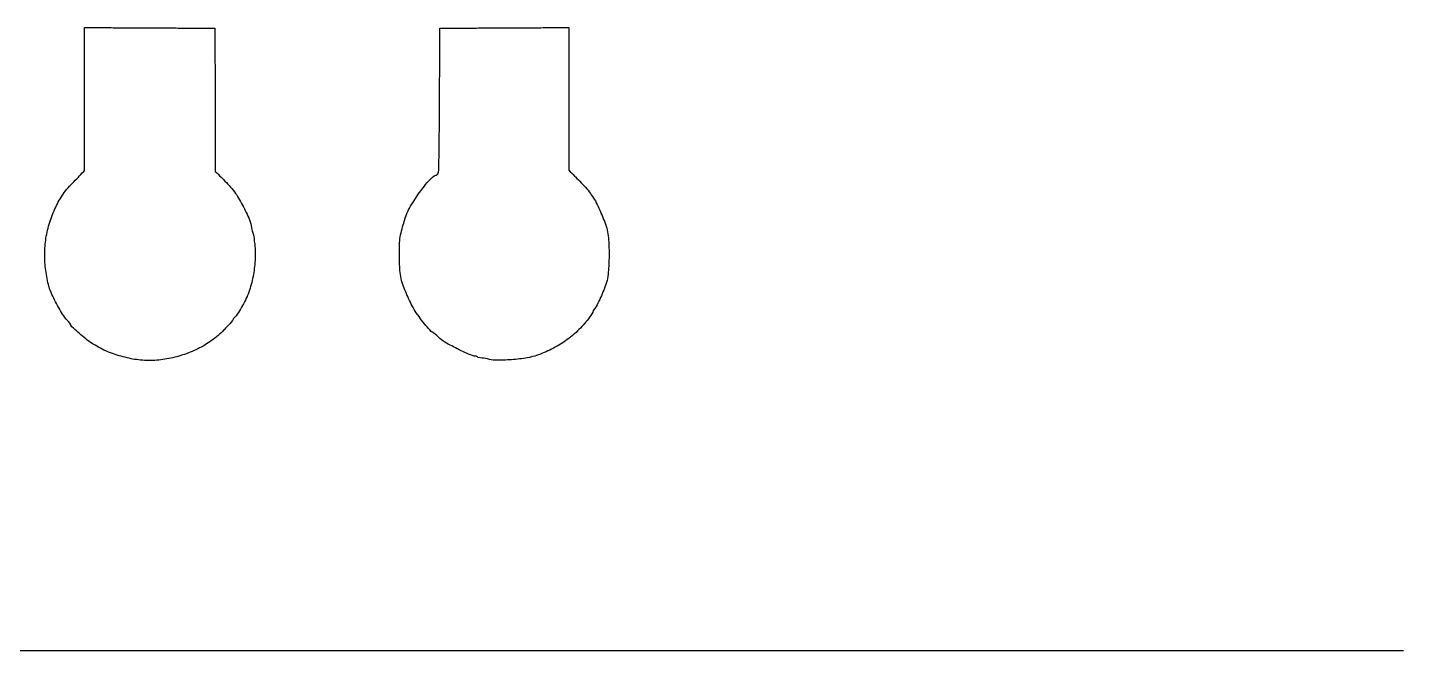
# Model space of a CAD drawing. Extents: x -22 to 98, y -47 to 118.
# Drawn here: x 0.17 to 34, y -30 to -14.69 of the extents above; entities that cross this region are included whole.
import ezdxf

# ---------------------------------------------------------------- set-up
doc = ezdxf.new("R2010")
doc.units = 0
doc.layers.get('0').update_dxf_attribs({"linetype": 'continuous'})

# ---------------------------------------------------------------- blocks, each defined once
blk = doc.blocks.new('CUT003')
at = {"color": 0}
blk.add_line((-7, -30), (34, -30), dxfattribs=at)
for points in [[(1.572, -16.444), (1.572, -16.394), (1.572, -16.344), (1.572, -16.294), (1.572, -16.244), (1.572, -16.194), (1.572, -16.144), (1.572, -16.094), (1.572, -16.044), (1.572, -15.994), (1.572, -15.944), (1.572, -15.894), (1.572, -15.844), (1.572, -15.794), (1.572, -15.744), (1.572, -15.694), (1.572, -15.644), (1.572, -15.594), (1.572, -15.544), (1.572, -15.494), (1.572, -15.444), (1.572, -15.394), (1.572, -15.344), (1.572, -15.294), (1.572, -15.244), (1.572, -15.194), (1.572, -15.144), (1.572, -15.094), (1.572, -15.044), (1.572, -14.994), (1.572, -14.944), (1.572, -14.894), (1.572, -14.844), (1.572, -14.794), (1.572, -14.744), (1.572, -14.694), (1.572, -14.686)], [(1.572, -14.686), (1.622, -14.686), (1.672, -14.687), (1.722, -14.687), (1.772, -14.687), (1.822, -14.687), (1.872, -14.688), (1.922, -14.688), (1.972, -14.688), (2.022, -14.688), (2.072, -14.689), (2.122, -14.689), (2.172, -14.689), (2.222, -14.689), (2.272, -14.69), (2.322, -14.69), (2.372, -14.69), (2.422, -14.69), (2.472, -14.691), (2.522, -14.691), (2.572, -14.691), (2.622, -14.691), (2.672, -14.692), (2.722, -14.692), (2.772, -14.692), (2.822, -14.692), (2.872, -14.693), (2.922, -14.693), (2.972, -14.693), (3.022, -14.693), (3.072, -14.694), (3.122, -14.694), (3.174, -14.694)], [(3.174, -14.694), (3.224, -14.694), (3.274, -14.695), (3.324, -14.695), (3.374, -14.695), (3.424, -14.695), (3.474, -14.696), (3.524, -14.696), (3.574, -14.696), (3.624, -14.696), (3.674, -14.697), (3.724, -14.697), (3.774, -14.697), (3.824, -14.697), (3.874, -14.698), (3.924, -14.698), (3.974, -14.698), (4.024, -14.698), (4.074, -14.699), (4.124, -14.699), (4.174, -14.699), (4.224, -14.699), (4.274, -14.7), (4.324, -14.7), (4.374, -14.7), (4.424, -14.7), (4.474, -14.701), (4.524, -14.701), (4.574, -14.701), (4.624, -14.701), (4.674, -14.702), (4.724, -14.702), (4.775, -14.702)], [(4.775, -14.702), (4.776, -14.752), (4.776, -14.802), (4.776, -14.852), (4.776, -14.902), (4.776, -14.952), (4.776, -15.002), (4.776, -15.052), (4.776, -15.102), (4.777, -15.152), (4.777, -15.202), (4.777, -15.252), (4.777, -15.302), (4.777, -15.352), (4.777, -15.402), (4.777, -15.452), (4.777, -15.502), (4.777, -15.552), (4.778, -15.602), (4.778, -15.652), (4.778, -15.702), (4.778, -15.752), (4.778, -15.802), (4.778, -15.852), (4.778, -15.902), (4.778, -15.952), (4.779, -16.002), (4.779, -16.052), (4.779, -16.102), (4.779, -16.152), (4.779, -16.202), (4.779, -16.252), (4.779, -16.302), (4.779, -16.352), (4.78, -16.402), (4.78, -16.452), (4.78, -16.464)], [(4.775, -14.702), (4.776, -14.752), (4.776, -14.802), (4.776, -14.852), (4.776, -14.902), (4.776, -14.952), (4.776, -15.002), (4.776, -15.052), (4.776, -15.102), (4.777, -15.152), (4.777, -15.202), (4.777, -15.252), (4.777, -15.302), (4.777, -15.352), (4.777, -15.402), (4.777, -15.452), (4.777, -15.502), (4.777, -15.552), (4.778, -15.602), (4.778, -15.652), (4.778, -15.702), (4.778, -15.752), (4.778, -15.802), (4.778, -15.852), (4.778, -15.902), (4.778, -15.952), (4.779, -16.002), (4.779, -16.052), (4.779, -16.102), (4.779, -16.152), (4.779, -16.202), (4.779, -16.252), (4.779, -16.302), (4.779, -16.352), (4.78, -16.402), (4.78, -16.452), (4.78, -16.464)], [(10.299, -16.437), (10.299, -16.387), (10.3, -16.337), (10.3, -16.287), (10.3, -16.237), (10.3, -16.187), (10.3, -16.137), (10.301, -16.087), (10.301, -16.037), (10.301, -15.987), (10.301, -15.937), (10.302, -15.887), (10.302, -15.837), (10.302, -15.787), (10.302, -15.737), (10.302, -15.687), (10.303, -15.637), (10.303, -15.587), (10.303, -15.537), (10.303, -15.487), (10.304, -15.437), (10.304, -15.387), (10.304, -15.337), (10.304, -15.287), (10.304, -15.237), (10.305, -15.187), (10.305, -15.137), (10.305, -15.087), (10.305, -15.037), (10.305, -14.987), (10.306, -14.937), (10.306, -14.887), (10.306, -14.837), (10.306, -14.787), (10.307, -14.737), (10.307, -14.702)], [(10.307, -14.702), (10.357, -14.702), (10.407, -14.702), (10.457, -14.701), (10.507, -14.701), (10.557, -14.701), (10.607, -14.701), (10.657, -14.7), (10.707, -14.7), (10.757, -14.7), (10.807, -14.7), (10.857, -14.699), (10.907, -14.699), (10.957, -14.699), (11.007, -14.699), (11.057, -14.698), (11.107, -14.698), (11.157, -14.698), (11.207, -14.698), (11.257, -14.697), (11.307, -14.697), (11.357, -14.697), (11.407, -14.697), (11.457, -14.696), (11.507, -14.696), (11.557, -14.696), (11.607, -14.696), (11.657, -14.695), (11.707, -14.695), (11.757, -14.695), (11.807, -14.695), (11.857, -14.694), (11.893, -14.694)], [(11.893, -14.694), (11.943, -14.694), (11.993, -14.694), (12.043, -14.693), (12.093, -14.693), (12.143, -14.693), (12.193, -14.693), (12.243, -14.692), (12.293, -14.692), (12.343, -14.692), (12.393, -14.692), (12.443, -14.691), (12.493, -14.691), (12.543, -14.691), (12.593, -14.691), (12.643, -14.69), (12.693, -14.69), (12.743, -14.69), (12.793, -14.69), (12.843, -14.689), (12.893, -14.689), (12.943, -14.689), (12.993, -14.689), (13.043, -14.688), (13.093, -14.688), (13.143, -14.688), (13.193, -14.687), (13.243, -14.687), (13.293, -14.687), (13.343, -14.687), (13.393, -14.686), (13.443, -14.686), (13.479, -14.686)], [(13.479, -14.686), (13.479, -14.736), (13.479, -14.786), (13.479, -14.836), (13.479, -14.886), (13.479, -14.936), (13.479, -14.986), (13.479, -15.036), (13.479, -15.086), (13.479, -15.136), (13.479, -15.186), (13.479, -15.236), (13.479, -15.286), (13.479, -15.336), (13.479, -15.386), (13.479, -15.436), (13.479, -15.486), (13.479, -15.536), (13.479, -15.586), (13.479, -15.636), (13.479, -15.686), (13.479, -15.736), (13.479, -15.786), (13.479, -15.836), (13.479, -15.886), (13.479, -15.936), (13.479, -15.986), (13.479, -16.036), (13.479, -16.086), (13.479, -16.136), (13.479, -16.186), (13.479, -16.236), (13.479, -16.286), (13.479, -16.336), (13.479, -16.386), (13.479, -16.44)], [(1.572, -18.202), (1.572, -18.152), (1.572, -18.102), (1.572, -18.052), (1.572, -18.002), (1.572, -17.952), (1.572, -17.902), (1.572, -17.852), (1.572, -17.802), (1.572, -17.752), (1.572, -17.702), (1.572, -17.652), (1.572, -17.602), (1.572, -17.552), (1.572, -17.502), (1.572, -17.452), (1.572, -17.402), (1.572, -17.352), (1.572, -17.302), (1.572, -17.252), (1.572, -17.202), (1.572, -17.152), (1.572, -17.102), (1.572, -17.052), (1.572, -17.002), (1.572, -16.952), (1.572, -16.902), (1.572, -16.852), (1.572, -16.802), (1.572, -16.752), (1.572, -16.702), (1.572, -16.652), (1.572, -16.602), (1.572, -16.552), (1.572, -16.502), (1.572, -16.452), (1.572, -16.444)], [(4.78, -16.464), (4.78, -16.514), (4.78, -16.564), (4.78, -16.614), (4.78, -16.664), (4.78, -16.714), (4.78, -16.764), (4.781, -16.814), (4.781, -16.864), (4.781, -16.914), (4.781, -16.964), (4.781, -17.014), (4.781, -17.064), (4.781, -17.114), (4.781, -17.164), (4.782, -17.214), (4.782, -17.264), (4.782, -17.314), (4.782, -17.364), (4.782, -17.414), (4.782, -17.464), (4.782, -17.514), (4.782, -17.564), (4.782, -17.614), (4.783, -17.664), (4.783, -17.714), (4.783, -17.764), (4.783, -17.814), (4.783, -17.864), (4.783, -17.914), (4.783, -17.964), (4.783, -18.014), (4.784, -18.064), (4.784, -18.114), (4.784, -18.164), (4.784, -18.214), (4.784, -18.225)], [(4.78, -16.464), (4.78, -16.514), (4.78, -16.564), (4.78, -16.614), (4.78, -16.664), (4.78, -16.714), (4.78, -16.764), (4.781, -16.814), (4.781, -16.864), (4.781, -16.914), (4.781, -16.964), (4.781, -17.014), (4.781, -17.064), (4.781, -17.114), (4.781, -17.164), (4.782, -17.214), (4.782, -17.264), (4.782, -17.314), (4.782, -17.364), (4.782, -17.414), (4.782, -17.464), (4.782, -17.514), (4.782, -17.564), (4.782, -17.614), (4.783, -17.664), (4.783, -17.714), (4.783, -17.764), (4.783, -17.814), (4.783, -17.864), (4.783, -17.914), (4.783, -17.964), (4.783, -18.014), (4.784, -18.064), (4.784, -18.114), (4.784, -18.164), (4.784, -18.214), (4.784, -18.225)], [(10.275, -18.241), (10.279, -18.191), (10.28, -18.141), (10.282, -18.091), (10.283, -18.042), (10.284, -17.992), (10.285, -17.942), (10.286, -17.892), (10.287, -17.842), (10.288, -17.792), (10.288, -17.742), (10.289, -17.692), (10.29, -17.642), (10.29, -17.592), (10.291, -17.542), (10.291, -17.492), (10.292, -17.442), (10.292, -17.392), (10.293, -17.342), (10.293, -17.292), (10.294, -17.242), (10.294, -17.192), (10.295, -17.142), (10.295, -17.092), (10.296, -17.042), (10.296, -16.992), (10.296, -16.942), (10.297, -16.892), (10.297, -16.842), (10.297, -16.792), (10.298, -16.742), (10.298, -16.692), (10.298, -16.642), (10.298, -16.592), (10.299, -16.542), (10.299, -16.492), (10.299, -16.442), (10.299, -16.437)], [(13.479, -16.44), (13.479, -16.49), (13.479, -16.54), (13.479, -16.59), (13.479, -16.64), (13.479, -16.69), (13.479, -16.74), (13.479, -16.79), (13.479, -16.84), (13.479, -16.89), (13.479, -16.94), (13.479, -16.99), (13.479, -17.04), (13.479, -17.09), (13.479, -17.14), (13.479, -17.19), (13.479, -17.24), (13.479, -17.29), (13.479, -17.34), (13.479, -17.39), (13.479, -17.44), (13.479, -17.49), (13.479, -17.54), (13.479, -17.59), (13.479, -17.64), (13.479, -17.69), (13.479, -17.74), (13.479, -17.79), (13.479, -17.84), (13.479, -17.89), (13.479, -17.94), (13.479, -17.99), (13.479, -18.04), (13.479, -18.09), (13.479, -18.14), (13.479, -18.195)], [(1.306, -18.478), (1.341, -18.442), (1.376, -18.406), (1.41, -18.37), (1.445, -18.334), (1.48, -18.298), (1.514, -18.262), (1.549, -18.226), (1.572, -18.202)], [(4.784, -18.225), (4.82, -18.26), (4.855, -18.295), (4.891, -18.33), (4.927, -18.365), (4.962, -18.4), (4.988, -18.425)], [(4.784, -18.225), (4.82, -18.26), (4.855, -18.295), (4.891, -18.33), (4.927, -18.365), (4.962, -18.4), (4.988, -18.425)], [(10.219, -18.312), (10.258, -18.283), (10.275, -18.241)], [(13.479, -18.195), (13.514, -18.23), (13.549, -18.265), (13.585, -18.301), (13.62, -18.336), (13.643, -18.358)], [(1.041, -18.78), (1.069, -18.739), (1.101, -18.701), (1.134, -18.663), (1.168, -18.626), (1.201, -18.589), (1.235, -18.553), (1.27, -18.516), (1.304, -18.48), (1.306, -18.478)], [(4.988, -18.425), (5.023, -18.461), (5.058, -18.497), (5.092, -18.533), (5.125, -18.571), (5.158, -18.608), (5.191, -18.646), (5.222, -18.685), (5.253, -18.724), (5.283, -18.764), (5.304, -18.794)], [(9.444, -19.398), (9.458, -19.35), (9.475, -19.303), (9.495, -19.257), (9.517, -19.212), (9.539, -19.168), (9.563, -19.124), (9.588, -19.08), (9.613, -19.037), (9.639, -18.994), (9.666, -18.952), (9.693, -18.91), (9.72, -18.868), (9.748, -18.826), (9.776, -18.785), (9.805, -18.744), (9.835, -18.704), (9.864, -18.664), (9.895, -18.624), (9.925, -18.585), (9.957, -18.546), (9.989, -18.507), (10.022, -18.47), (10.056, -18.433), (10.091, -18.397), (10.128, -18.363), (10.167, -18.333), (10.212, -18.312), (10.219, -18.312)], [(13.643, -18.358), (13.678, -18.394), (13.713, -18.429), (13.748, -18.465), (13.783, -18.501), (13.817, -18.538), (13.851, -18.574), (13.884, -18.612), (13.917, -18.649), (13.949, -18.688), (13.979, -18.728), (14.008, -18.768), (14.029, -18.8)], [(0.879, -19.062), (0.901, -19.017), (0.925, -18.973), (0.949, -18.929), (0.975, -18.886), (1.002, -18.848)], [(1.002, -18.848), (1.031, -18.808), (1.041, -18.78)], [(5.304, -18.794), (5.331, -18.836), (5.357, -18.878), (5.382, -18.921), (5.407, -18.965), (5.431, -19.009), (5.455, -19.053), (5.478, -19.097), (5.501, -19.141), (5.523, -19.186), (5.545, -19.231), (5.566, -19.277), (5.586, -19.322), (5.606, -19.368), (5.625, -19.414), (5.643, -19.461), (5.658, -19.509), (5.666, -19.554)], [(14.029, -18.8), (14.056, -18.842), (14.085, -18.883), (14.103, -18.905)], [(14.103, -18.905), (14.13, -18.947), (14.153, -18.992), (14.174, -19.037), (14.196, -19.082), (14.216, -19.128), (14.237, -19.173), (14.257, -19.219), (14.276, -19.265), (14.296, -19.311), (14.315, -19.357), (14.333, -19.404), (14.352, -19.45), (14.369, -19.497), (14.386, -19.544), (14.402, -19.591), (14.408, -19.608)], [(0.694, -21.051), (0.682, -21.002), (0.671, -20.954), (0.66, -20.905), (0.65, -20.856), (0.641, -20.807), (0.632, -20.758), (0.624, -20.708), (0.617, -20.659), (0.61, -20.609), (0.605, -20.559), (0.6, -20.51), (0.596, -20.46), (0.593, -20.41), (0.591, -20.36), (0.59, -20.31), (0.59, -20.26), (0.59, -20.21), (0.592, -20.16), (0.594, -20.11), (0.598, -20.06), (0.602, -20.01), (0.608, -19.961), (0.614, -19.911), (0.621, -19.862), (0.629, -19.812), (0.639, -19.763), (0.649, -19.714), (0.66, -19.665), (0.672, -19.617), (0.685, -19.569), (0.698, -19.521), (0.713, -19.473), (0.729, -19.425), (0.745, -19.378), (0.762, -19.331), (0.78, -19.284), (0.799, -19.238), (0.819, -19.192), (0.839, -19.146), (0.86, -19.101), (0.879, -19.062)], [(5.666, -19.554), (5.671, -19.604), (5.683, -19.652), (5.695, -19.682)], [(9.311, -20.28), (9.311, -20.23), (9.311, -20.18), (9.311, -20.13), (9.312, -20.08), (9.313, -20.03), (9.316, -19.98), (9.319, -19.931), (9.324, -19.881), (9.331, -19.831), (9.34, -19.782), (9.351, -19.733), (9.363, -19.685), (9.376, -19.636), (9.389, -19.588), (9.403, -19.54), (9.418, -19.492), (9.43, -19.452)], [(9.43, -19.452), (9.443, -19.404), (9.444, -19.398)], [(14.408, -19.608), (14.42, -19.657), (14.429, -19.706), (14.437, -19.755), (14.444, -19.805), (14.449, -19.855), (14.453, -19.905), (14.457, -19.954), (14.46, -20.004), (14.463, -20.054), (14.464, -20.104), (14.466, -20.154), (14.467, -20.204), (14.467, -20.254), (14.467, -20.304), (14.466, -20.354), (14.465, -20.404), (14.464, -20.454), (14.462, -20.504), (14.459, -20.554), (14.456, -20.604), (14.452, -20.654), (14.447, -20.704), (14.442, -20.753), (14.435, -20.803), (14.427, -20.852), (14.417, -20.901), (14.404, -20.949), (14.403, -20.952)], [(5.695, -19.682), (5.71, -19.73), (5.72, -19.779), (5.729, -19.828), (5.737, -19.878), (5.744, -19.927), (5.75, -19.977), (5.754, -20.011)], [(5.754, -20.011), (5.759, -20.061), (5.763, -20.111), (5.765, -20.161), (5.767, -20.211), (5.767, -20.261), (5.766, -20.311), (5.765, -20.361), (5.762, -20.41), (5.759, -20.46), (5.755, -20.51), (5.75, -20.56), (5.744, -20.61), (5.737, -20.659), (5.729, -20.709), (5.721, -20.758), (5.712, -20.807), (5.702, -20.856), (5.691, -20.905), (5.679, -20.953), (5.667, -21.002), (5.653, -21.05), (5.639, -21.098), (5.623, -21.145), (5.607, -21.193), (5.59, -21.24), (5.571, -21.286), (5.567, -21.296)], [(9.367, -20.905), (9.355, -20.857), (9.346, -20.808), (9.337, -20.758), (9.331, -20.709), (9.326, -20.659), (9.322, -20.609), (9.318, -20.559), (9.316, -20.509), (9.314, -20.459), (9.313, -20.41), (9.312, -20.36), (9.311, -20.31), (9.311, -20.28)], [(9.757, -21.74), (9.726, -21.701), (9.699, -21.659), (9.674, -21.616), (9.649, -21.572), (9.626, -21.528), (9.603, -21.483), (9.581, -21.438), (9.559, -21.393), (9.538, -21.348), (9.518, -21.302), (9.498, -21.257), (9.478, -21.211), (9.459, -21.164), (9.44, -21.118), (9.422, -21.071), (9.405, -21.024), (9.389, -20.977), (9.374, -20.929), (9.367, -20.905)], [(14.403, -20.952), (14.388, -21), (14.371, -21.047), (14.354, -21.094), (14.336, -21.14), (14.317, -21.187), (14.298, -21.233), (14.279, -21.279), (14.259, -21.325), (14.238, -21.37), (14.216, -21.416), (14.194, -21.46), (14.171, -21.505), (14.146, -21.548), (14.119, -21.59), (14.108, -21.604)], [(1.119, -21.852), (1.087, -21.814), (1.058, -21.774), (1.03, -21.732), (1.003, -21.69), (0.977, -21.647), (0.951, -21.604), (0.927, -21.561), (0.902, -21.517), (0.879, -21.473), (0.856, -21.429), (0.833, -21.384), (0.811, -21.339), (0.789, -21.294), (0.769, -21.249), (0.749, -21.203), (0.73, -21.157), (0.712, -21.11), (0.697, -21.062), (0.694, -21.051)], [(5.567, -21.296), (5.547, -21.342), (5.526, -21.387), (5.504, -21.432), (5.48, -21.476), (5.456, -21.52), (5.432, -21.563), (5.407, -21.607), (5.381, -21.649), (5.354, -21.692), (5.326, -21.733), (5.297, -21.773), (5.262, -21.809), (5.255, -21.812)], [(14.108, -21.604), (14.078, -21.644), (14.067, -21.682)], [(14.108, -21.604), (14.078, -21.644), (14.067, -21.682)], [(1.229, -21.998), (1.204, -21.955), (1.174, -21.915), (1.142, -21.877), (1.119, -21.852)], [(5.174, -21.933), (5.14, -21.969), (5.106, -22.006), (5.071, -22.042), (5.037, -22.079), (5.003, -22.115), (4.997, -22.121)], [(5.174, -21.933), (5.14, -21.969), (5.106, -22.006), (5.071, -22.042), (5.037, -22.079), (5.003, -22.115), (4.997, -22.121)], [(5.229, -21.843), (5.209, -21.888), (5.178, -21.928), (5.174, -21.933)], [(5.255, -21.812), (5.229, -21.843)], [(9.822, -21.833), (9.798, -21.789), (9.767, -21.751), (9.757, -21.74)], [(9.885, -21.92), (9.852, -21.882), (9.824, -21.841), (9.822, -21.833)], [(10.028, -22.085), (9.996, -22.046), (9.964, -22.008), (9.931, -21.97), (9.898, -21.933), (9.885, -21.92)], [(14.067, -21.682), (14.047, -21.727), (14.019, -21.768), (13.989, -21.808), (13.958, -21.847), (13.926, -21.886), (13.894, -21.924), (13.861, -21.962), (13.828, -22), (13.795, -22.037), (13.761, -22.074), (13.727, -22.11), (13.692, -22.146), (13.656, -22.181), (13.62, -22.215), (13.596, -22.235)], [(1.76, -22.455), (1.718, -22.427), (1.678, -22.398), (1.637, -22.368), (1.598, -22.337), (1.559, -22.306), (1.52, -22.275), (1.481, -22.243), (1.443, -22.211), (1.405, -22.178), (1.368, -22.145), (1.331, -22.111), (1.294, -22.077), (1.259, -22.041), (1.229, -22.002), (1.229, -21.998)], [(1.76, -22.455), (1.718, -22.427), (1.678, -22.398), (1.637, -22.368), (1.598, -22.337), (1.559, -22.306), (1.52, -22.275), (1.481, -22.243), (1.443, -22.211), (1.405, -22.178), (1.368, -22.145), (1.331, -22.111), (1.294, -22.077), (1.259, -22.041), (1.229, -22.002), (1.229, -21.998)], [(4.997, -22.121), (4.963, -22.157), (4.927, -22.192), (4.89, -22.226), (4.853, -22.259), (4.815, -22.291), (4.776, -22.322), (4.736, -22.352), (4.695, -22.382), (4.654, -22.41), (4.613, -22.438), (4.571, -22.465), (4.528, -22.491), (4.485, -22.516), (4.441, -22.54), (4.397, -22.563), (4.352, -22.586), (4.307, -22.608), (4.261, -22.629), (4.216, -22.649), (4.169, -22.668), (4.123, -22.686), (4.076, -22.704), (4.029, -22.72), (3.982, -22.736), (3.934, -22.751), (3.886, -22.766), (3.838, -22.779), (3.789, -22.791), (3.741, -22.803), (3.692, -22.814), (3.643, -22.824), (3.594, -22.833), (3.544, -22.841), (3.495, -22.848), (3.445, -22.855), (3.396, -22.86), (3.346, -22.865), (3.296, -22.868), (3.246, -22.87), (3.196, -22.872), (3.146, -22.872), (3.096, -22.872), (3.046, -22.87), (2.996, -22.867), (2.946, -22.863), (2.897, -22.858), (2.847, -22.851), (2.798, -22.844), (2.749, -22.835), (2.713, -22.827)], [(10.133, -22.187), (10.093, -22.158), (10.059, -22.121), (10.028, -22.085)], [(10.272, -22.295), (10.235, -22.261), (10.197, -22.229), (10.157, -22.199), (10.133, -22.187)], [(10.734, -22.583), (10.689, -22.561), (10.644, -22.538), (10.6, -22.515), (10.556, -22.492), (10.511, -22.469), (10.468, -22.445), (10.425, -22.419), (10.383, -22.391), (10.344, -22.36), (10.307, -22.327), (10.272, -22.295)], [(10.734, -22.583), (10.689, -22.561), (10.644, -22.538), (10.6, -22.515), (10.556, -22.492), (10.511, -22.469), (10.468, -22.445), (10.425, -22.419), (10.383, -22.391), (10.344, -22.36), (10.307, -22.327), (10.272, -22.295)], [(13.596, -22.235), (13.556, -22.266), (13.517, -22.296), (13.477, -22.327), (13.438, -22.358), (13.438, -22.358)], [(2.713, -22.827), (2.664, -22.816), (2.615, -22.805), (2.567, -22.793), (2.518, -22.781), (2.47, -22.768), (2.422, -22.754), (2.374, -22.74), (2.326, -22.725), (2.279, -22.709), (2.232, -22.692), (2.185, -22.674), (2.139, -22.655), (2.093, -22.635), (2.048, -22.615), (2.003, -22.593), (1.958, -22.57), (1.914, -22.546), (1.871, -22.522), (1.827, -22.496), (1.785, -22.47), (1.76, -22.455)], [(11.201, -22.763), (11.152, -22.763), (11.103, -22.749), (11.056, -22.732), (11.01, -22.713), (10.964, -22.694), (10.919, -22.673), (10.873, -22.652), (10.828, -22.63), (10.783, -22.608), (10.739, -22.586), (10.734, -22.583)], [(13.438, -22.358), (13.398, -22.389), (13.357, -22.418), (13.316, -22.446), (13.274, -22.473), (13.231, -22.498), (13.188, -22.523), (13.144, -22.547), (13.099, -22.571), (13.055, -22.593), (13.01, -22.615), (12.964, -22.636), (12.919, -22.656), (12.873, -22.676), (12.826, -22.694), (12.78, -22.712), (12.733, -22.73), (12.685, -22.746), (12.638, -22.761), (12.59, -22.776), (12.562, -22.784)], [(11.229, -22.779), (11.201, -22.763)], [(11.346, -22.814), (11.296, -22.81), (11.248, -22.797), (11.229, -22.779)], [(11.346, -22.814), (11.296, -22.81), (11.248, -22.797), (11.229, -22.779)], [(11.525, -22.845), (11.478, -22.83), (11.429, -22.821), (11.379, -22.815), (11.346, -22.814)], [(12.562, -22.784), (12.513, -22.795), (12.464, -22.805), (12.415, -22.814), (12.366, -22.821), (12.316, -22.828), (12.267, -22.834), (12.217, -22.839), (12.167, -22.844), (12.117, -22.849), (12.067, -22.853), (12.018, -22.856), (11.968, -22.859), (11.918, -22.862), (11.868, -22.864), (11.818, -22.865), (11.768, -22.866), (11.718, -22.866), (11.668, -22.864), (11.618, -22.862), (11.568, -22.856), (11.525, -22.845)]]:
    blk.add_lwpolyline(points, dxfattribs=at)

msp = doc.modelspace()

# ---------------------------------------------------------------- block references
at = {"color": 0}
msp.add_blockref('CUT003', (0, 0), dxfattribs=at)

doc.saveas('drawing.dxf')
